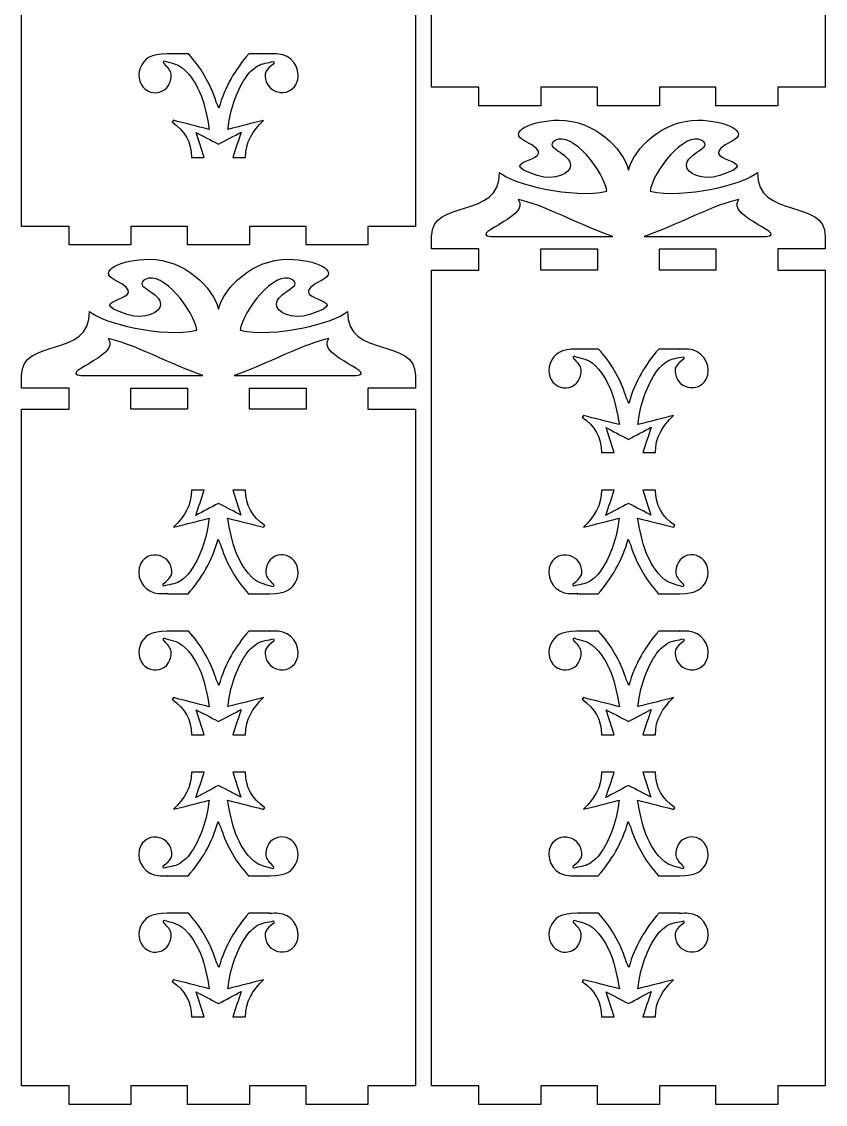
# Model space of a CAD drawing. Extents: x 4 to 934, y -398 to -4.
# Drawn here: x 668.2 to 798, y -391.5 to -216.7 of the extents above; entities that cross this region are included whole.
import ezdxf

# ---------------------------------------------------------------- set-up
doc = ezdxf.new("R2010")
doc.units = 0
doc.header["$MEASUREMENT"] = 0
doc.layers.add('LAYER_1', color=7, linetype='CONTINUOUS')

msp = doc.modelspace()

# ---------------------------------------------------------------- linework, layer by layer
at = {"layer": 'LAYER_1'}
for points in [[(752.1, -253.4), (761.23, -253.4), (761.23, -256.8), (752.1, -256.8), (752.1, -253.4)], [(780.37, -256.8), (771.24, -256.8), (771.24, -253.4), (780.37, -253.4), (780.37, -256.8)], [(685.88, -275.85), (695.02, -275.85), (695.02, -279.26), (685.88, -279.26), (685.88, -275.85)], [(714.16, -279.26), (705.02, -279.26), (705.02, -275.85), (714.16, -275.85), (714.16, -279.26)]]:
    msp.add_lwpolyline(points, dxfattribs=at)
for points, knots in [([(731.82, -24.79), (731.82, -24.79), (731.82, -22.79), (731.82, -22.79), (731.82, -16.47), (720.83, -20.17), (720.83, -12.41), (718.9, -14.34), (708.89, -16.7), (703.53, -15.47), (703.88, -12.37), (709.13, -5.68), (711.86, -7.27), (713.96, -8.47), (709.38, -9.21), (709.38, -11.31), (709.38, -12.57), (711.86, -13.86), (714.77, -12.91), (723.12, -10.18), (709.45, -10.97), (716.77, -7.36), (719.72, -5.9), (715.68, -4), (711.23, -4), (705.51, -4), (700.92, -8.52), (700.02, -12.05), (699.12, -8.52), (694.53, -4), (688.81, -4), (684.36, -4), (680.32, -5.9), (683.27, -7.36), (690.59, -10.97), (676.92, -10.18), (685.27, -12.91), (688.18, -13.86), (690.66, -12.57), (690.66, -11.31), (690.66, -9.21), (686.09, -8.47), (688.18, -7.27), (690.91, -5.68), (696.16, -12.37), (696.51, -15.47), (691.15, -16.7), (681.15, -14.34), (679.21, -12.41), (679.21, -20.17), (668.23, -16.47), (668.23, -22.79), (668.23, -22.79), (668.23, -24.79), (668.23, -24.79), (668.23, -24.79), (675.88, -24.79), (675.88, -24.79), (675.88, -24.79), (675.88, -28.2), (675.88, -28.2), (675.88, -28.2), (668.23, -28.19), (668.23, -28.19), (668.23, -28.19), (668.23, -249.75), (668.23, -249.75), (668.23, -249.75), (675.88, -249.75), (675.88, -249.75), (675.88, -249.75), (675.88, -252.74), (675.88, -252.74), (675.88, -252.74), (685.88, -252.74), (685.88, -252.74), (685.88, -252.74), (685.88, -249.75), (685.88, -249.75), (685.88, -249.75), (695.02, -249.75), (695.02, -249.75), (695.02, -249.75), (695.02, -252.74), (695.02, -252.74), (695.02, -252.74), (705.02, -252.74), (705.02, -252.74), (705.02, -252.74), (705.02, -249.75), (705.02, -249.75), (705.02, -249.75), (714.16, -249.75), (714.16, -249.75), (714.16, -249.75), (714.16, -252.74), (714.16, -252.74), (714.16, -252.74), (724.16, -252.74), (724.16, -252.74), (724.16, -252.74), (724.16, -249.75), (724.16, -249.75), (724.16, -249.75), (731.82, -249.75), (731.82, -249.75), (731.82, -249.75), (731.82, -28.19), (731.82, -28.19), (731.82, -28.19), (724.16, -28.2), (724.16, -28.2), (724.16, -28.2), (724.16, -24.79), (724.16, -24.79), (724.16, -24.79), (731.82, -24.79), (731.82, -24.79)], [0, 0, 0, 0, 1, 1, 1, 2, 2, 2, 3, 3, 3, 4, 4, 4, 5, 5, 5, 6, 6, 6, 7, 7, 7, 8, 8, 8, 9, 9, 9, 10, 10, 10, 11, 11, 11, 12, 12, 12, 13, 13, 13, 14, 14, 14, 15, 15, 15, 16, 16, 16, 17, 17, 17, 18, 18, 18, 19, 19, 19, 20, 20, 20, 21, 21, 21, 22, 22, 22, 23, 23, 23, 24, 24, 24, 25, 25, 25, 26, 26, 26, 27, 27, 27, 28, 28, 28, 29, 29, 29, 30, 30, 30, 31, 31, 31, 32, 32, 32, 33, 33, 33, 34, 34, 34, 35, 35, 35, 36, 36, 36, 37, 37, 37, 38, 38, 38, 39, 39, 39, 39]), ([(798.03, -24.79), (798.03, -24.79), (798.03, -22.79), (798.03, -22.79), (798.03, -16.47), (787.05, -20.17), (787.05, -12.41), (785.11, -14.34), (775.11, -16.7), (769.75, -15.47), (770.1, -12.37), (775.35, -5.68), (778.08, -7.27), (780.17, -8.47), (775.6, -9.21), (775.6, -11.31), (775.6, -12.57), (778.08, -13.86), (780.99, -12.91), (789.34, -10.18), (775.67, -10.97), (782.99, -7.36), (785.94, -5.9), (781.9, -4), (777.45, -4), (771.73, -4), (767.14, -8.52), (766.24, -12.05), (765.34, -8.52), (760.75, -4), (755.03, -4), (750.58, -4), (746.54, -5.9), (749.49, -7.36), (756.81, -10.97), (743.14, -10.18), (751.49, -12.91), (754.4, -13.86), (756.88, -12.57), (756.88, -11.31), (756.88, -9.21), (752.3, -8.47), (754.4, -7.27), (757.13, -5.68), (762.38, -12.37), (762.73, -15.47), (757.36, -16.7), (747.36, -14.34), (745.43, -12.41), (745.43, -20.17), (734.44, -16.47), (734.44, -22.79), (734.44, -22.79), (734.44, -24.79), (734.44, -24.79), (734.44, -24.79), (742.09, -24.79), (742.09, -24.79), (742.09, -24.79), (742.09, -28.2), (742.09, -28.2), (742.09, -28.2), (734.44, -28.19), (734.44, -28.19), (734.44, -28.19), (734.44, -227.29), (734.44, -227.29), (734.44, -227.29), (742.09, -227.29), (742.09, -227.29), (742.09, -227.29), (742.09, -230.29), (742.09, -230.29), (742.09, -230.29), (752.1, -230.29), (752.1, -230.29), (752.1, -230.29), (752.1, -227.29), (752.1, -227.29), (752.1, -227.29), (761.23, -227.29), (761.23, -227.29), (761.23, -227.29), (761.23, -230.29), (761.23, -230.29), (761.23, -230.29), (771.24, -230.29), (771.24, -230.29), (771.24, -230.29), (771.24, -227.29), (771.24, -227.29), (771.24, -227.29), (780.37, -227.29), (780.37, -227.29), (780.37, -227.29), (780.37, -230.29), (780.37, -230.29), (780.37, -230.29), (790.38, -230.29), (790.38, -230.29), (790.38, -230.29), (790.38, -227.29), (790.38, -227.29), (790.38, -227.29), (798.03, -227.29), (798.03, -227.29), (798.03, -227.29), (798.03, -28.19), (798.03, -28.19), (798.03, -28.19), (790.38, -28.2), (790.38, -28.2), (790.38, -28.2), (790.38, -24.79), (790.38, -24.79), (790.38, -24.79), (798.03, -24.79), (798.03, -24.79)], [0, 0, 0, 0, 1, 1, 1, 2, 2, 2, 3, 3, 3, 4, 4, 4, 5, 5, 5, 6, 6, 6, 7, 7, 7, 8, 8, 8, 9, 9, 9, 10, 10, 10, 11, 11, 11, 12, 12, 12, 13, 13, 13, 14, 14, 14, 15, 15, 15, 16, 16, 16, 17, 17, 17, 18, 18, 18, 19, 19, 19, 20, 20, 20, 21, 21, 21, 22, 22, 22, 23, 23, 23, 24, 24, 24, 25, 25, 25, 26, 26, 26, 27, 27, 27, 28, 28, 28, 29, 29, 29, 30, 30, 30, 31, 31, 31, 32, 32, 32, 33, 33, 33, 34, 34, 34, 35, 35, 35, 36, 36, 36, 37, 37, 37, 38, 38, 38, 39, 39, 39, 39]), ([(712.82, -226.06), (712.56, -227.23), (711.65, -228.04), (710.51, -228.12), (709.22, -228.21), (708.13, -227.51), (707.71, -226.33), (707.3, -225.15), (707.63, -224.4), (708.97, -223.49), (708.95, -223.36), (708.92, -223.24), (708.9, -223.12), (708.03, -223.35), (707.07, -223.4), (706.33, -223.84), (705.55, -224.3), (704.86, -225.04), (704.36, -225.8), (702.76, -228.26), (701.9, -230.98), (701.54, -234.08), (703.6, -233.56), (705.44, -233.09), (707.28, -232.63), (705.56, -234.31), (704.34, -236.15), (704.38, -238.62), (704.38, -238.62), (702.33, -238.62), (702.33, -238.62), (702.78, -237.26), (703.23, -235.9), (703.69, -234.52), (702.52, -235.14), (701.23, -235.83), (700.04, -236.47), (698.74, -235.79), (697.47, -235.13), (696.39, -234.58), (696.83, -235.93), (697.28, -237.28), (697.71, -238.62), (697.71, -238.62), (695.66, -238.62), (695.66, -238.62), (695.67, -236.17), (694.56, -234.3), (692.54, -232.89), (692.6, -232.8), (692.67, -232.71), (692.73, -232.62), (694.58, -233.09), (696.44, -233.56), (698.54, -234.09), (697.88, -230.25), (697.09, -226.68), (694.14, -224.13), (693.39, -223.48), (692.19, -223.36), (691.2, -222.99), (691.2, -222.99), (691.12, -223.31), (691.12, -223.31), (691.54, -223.85), (692.17, -224.34), (692.32, -224.95), (692.46, -225.57), (692.29, -226.4), (691.96, -226.97), (691.27, -228.14), (689.73, -228.47), (688.59, -227.87), (687.36, -227.21), (686.82, -225.61), (687.36, -224.2), (687.97, -222.57), (689.16, -221.9), (691.74, -221.88), (691.74, -221.88), (695.17, -221.88), (695.17, -221.88), (697.17, -224.08), (698.65, -226.6), (699.59, -229.44), (699.68, -229.74), (699.83, -230.02), (700.1, -230.67), (701, -227.13), (702.78, -224.36), (704.91, -221.88), (704.91, -221.88), (708.25, -221.88), (708.25, -221.88), (708.24, -221.89), (708.23, -221.9), (708.22, -221.9), (708.92, -221.9), (709.3, -221.88), (709.69, -221.91), (711.75, -222.03), (713.26, -224.04), (712.82, -226.06)], [0, 0, 0, 0, 1, 1, 1, 2, 2, 2, 3, 3, 3, 4, 4, 4, 5, 5, 5, 6, 6, 6, 7, 7, 7, 8, 8, 8, 9, 9, 9, 10, 10, 10, 11, 11, 11, 12, 12, 12, 13, 13, 13, 14, 14, 14, 15, 15, 15, 16, 16, 16, 17, 17, 17, 18, 18, 18, 19, 19, 19, 20, 20, 20, 21, 21, 21, 22, 22, 22, 23, 23, 23, 24, 24, 24, 25, 25, 25, 26, 26, 26, 27, 27, 27, 28, 28, 28, 29, 29, 29, 30, 30, 30, 31, 31, 31, 32, 32, 32, 33, 33, 33, 34, 34, 34, 34]), ([(798.03, -253.4), (798.03, -253.4), (798.03, -251.4), (798.03, -251.4), (798.03, -245.07), (787.05, -248.78), (787.05, -241.02), (785.11, -242.95), (775.11, -245.31), (769.74, -244.07), (770.1, -240.98), (775.35, -234.28), (778.08, -235.87), (780.18, -237.08), (775.6, -237.81), (775.6, -239.92), (775.6, -241.17), (778.08, -242.47), (780.99, -241.52), (789.34, -238.78), (775.67, -239.58), (782.99, -235.96), (785.94, -234.5), (781.9, -232.6), (777.45, -232.6), (771.73, -232.6), (767.14, -237.12), (766.24, -240.66), (765.34, -237.12), (760.75, -232.6), (755.03, -232.6), (750.58, -232.6), (746.54, -234.5), (749.49, -235.96), (756.81, -239.58), (743.14, -238.78), (751.49, -241.52), (754.39, -242.47), (756.88, -241.17), (756.88, -239.92), (756.88, -237.81), (752.3, -237.08), (754.4, -235.87), (757.13, -234.28), (762.38, -240.98), (762.73, -244.07), (757.36, -245.31), (747.36, -242.95), (745.43, -241.02), (745.43, -248.78), (734.44, -245.07), (734.44, -251.4), (734.44, -251.4), (734.44, -253.4), (734.44, -253.4), (734.44, -253.4), (742.09, -253.4), (742.09, -253.4), (742.09, -253.4), (742.09, -256.8), (742.09, -256.8), (742.09, -256.8), (734.44, -256.8), (734.44, -256.8), (734.44, -256.8), (734.44, -388.54), (734.44, -388.54), (734.44, -388.54), (742.09, -388.53), (742.09, -388.53), (742.09, -388.53), (742.09, -391.53), (742.09, -391.53), (742.09, -391.53), (752.1, -391.53), (752.1, -391.53), (752.1, -391.53), (752.1, -388.53), (752.1, -388.53), (752.1, -388.53), (761.23, -388.53), (761.23, -388.53), (761.23, -388.53), (761.23, -391.53), (761.23, -391.53), (761.23, -391.53), (771.24, -391.53), (771.24, -391.53), (771.24, -391.53), (771.24, -388.53), (771.24, -388.53), (771.24, -388.53), (780.37, -388.53), (780.37, -388.53), (780.37, -388.53), (780.37, -391.53), (780.37, -391.53), (780.37, -391.53), (790.38, -391.53), (790.38, -391.53), (790.38, -391.53), (790.38, -388.53), (790.38, -388.53), (790.38, -388.53), (798.03, -388.54), (798.03, -388.54), (798.03, -388.54), (798.03, -256.8), (798.03, -256.8), (798.03, -256.8), (790.38, -256.8), (790.38, -256.8), (790.38, -256.8), (790.38, -253.4), (790.38, -253.4), (790.38, -253.4), (798.03, -253.4), (798.03, -253.4)], [0, 0, 0, 0, 1, 1, 1, 2, 2, 2, 3, 3, 3, 4, 4, 4, 5, 5, 5, 6, 6, 6, 7, 7, 7, 8, 8, 8, 9, 9, 9, 10, 10, 10, 11, 11, 11, 12, 12, 12, 13, 13, 13, 14, 14, 14, 15, 15, 15, 16, 16, 16, 17, 17, 17, 18, 18, 18, 19, 19, 19, 20, 20, 20, 21, 21, 21, 22, 22, 22, 23, 23, 23, 24, 24, 24, 25, 25, 25, 26, 26, 26, 27, 27, 27, 28, 28, 28, 29, 29, 29, 30, 30, 30, 31, 31, 31, 32, 32, 32, 33, 33, 33, 34, 34, 34, 35, 35, 35, 36, 36, 36, 37, 37, 37, 38, 38, 38, 39, 39, 39, 39]), ([(744.96, -251.4), (738.84, -251.4), (750.78, -248.25), (748.43, -245.42), (751.72, -245.94), (759.05, -249.79), (763.71, -251.4), (763.71, -251.4), (744.96, -251.4), (744.96, -251.4)], [0, 0, 0, 0, 1, 1, 1, 2, 2, 2, 3, 3, 3, 3]), ([(784.05, -245.42), (781.7, -248.25), (793.63, -251.4), (787.52, -251.4), (787.52, -251.4), (768.76, -251.4), (768.76, -251.4), (773.43, -249.79), (780.76, -245.94), (784.05, -245.42)], [0, 0, 0, 0, 1, 1, 1, 2, 2, 2, 3, 3, 3, 3]), ([(731.82, -275.85), (731.82, -275.85), (731.82, -273.85), (731.82, -273.85), (731.82, -267.53), (720.83, -271.23), (720.83, -263.47), (718.9, -265.4), (708.9, -267.76), (703.53, -266.52), (703.88, -263.43), (709.13, -256.74), (711.86, -258.33), (713.96, -259.53), (709.38, -260.27), (709.38, -262.37), (709.38, -263.63), (711.86, -264.92), (714.77, -263.97), (723.12, -261.24), (709.45, -262.03), (716.77, -258.41), (719.72, -256.96), (715.68, -255.06), (711.23, -255.06), (705.51, -255.06), (700.92, -259.58), (700.02, -263.11), (699.12, -259.58), (694.53, -255.06), (688.81, -255.06), (684.36, -255.06), (680.32, -256.96), (683.27, -258.41), (690.59, -262.03), (676.92, -261.24), (685.27, -263.97), (688.18, -264.92), (690.66, -263.63), (690.66, -262.37), (690.66, -260.27), (686.08, -259.53), (688.18, -258.33), (690.91, -256.74), (696.16, -263.43), (696.51, -266.52), (691.15, -267.76), (681.15, -265.4), (679.21, -263.47), (679.21, -271.23), (668.23, -267.53), (668.23, -273.85), (668.23, -273.85), (668.23, -275.85), (668.23, -275.85), (668.23, -275.85), (675.88, -275.85), (675.88, -275.85), (675.88, -275.85), (675.88, -279.26), (675.88, -279.26), (675.88, -279.26), (668.23, -279.25), (668.23, -279.25), (668.23, -279.25), (668.23, -388.54), (668.23, -388.54), (668.23, -388.54), (675.88, -388.53), (675.88, -388.53), (675.88, -388.53), (675.88, -391.53), (675.88, -391.53), (675.88, -391.53), (685.88, -391.53), (685.88, -391.53), (685.88, -391.53), (685.88, -388.53), (685.88, -388.53), (685.88, -388.53), (695.02, -388.53), (695.02, -388.53), (695.02, -388.53), (695.02, -391.53), (695.02, -391.53), (695.02, -391.53), (705.02, -391.53), (705.02, -391.53), (705.02, -391.53), (705.02, -388.53), (705.02, -388.53), (705.02, -388.53), (714.16, -388.53), (714.16, -388.53), (714.16, -388.53), (714.16, -391.53), (714.16, -391.53), (714.16, -391.53), (724.16, -391.53), (724.16, -391.53), (724.16, -391.53), (724.16, -388.53), (724.16, -388.53), (724.16, -388.53), (731.82, -388.54), (731.82, -388.54), (731.82, -388.54), (731.82, -279.25), (731.82, -279.25), (731.82, -279.25), (724.16, -279.26), (724.16, -279.26), (724.16, -279.26), (724.16, -275.85), (724.16, -275.85), (724.16, -275.85), (731.82, -275.85), (731.82, -275.85)], [0, 0, 0, 0, 1, 1, 1, 2, 2, 2, 3, 3, 3, 4, 4, 4, 5, 5, 5, 6, 6, 6, 7, 7, 7, 8, 8, 8, 9, 9, 9, 10, 10, 10, 11, 11, 11, 12, 12, 12, 13, 13, 13, 14, 14, 14, 15, 15, 15, 16, 16, 16, 17, 17, 17, 18, 18, 18, 19, 19, 19, 20, 20, 20, 21, 21, 21, 22, 22, 22, 23, 23, 23, 24, 24, 24, 25, 25, 25, 26, 26, 26, 27, 27, 27, 28, 28, 28, 29, 29, 29, 30, 30, 30, 31, 31, 31, 32, 32, 32, 33, 33, 33, 34, 34, 34, 35, 35, 35, 36, 36, 36, 37, 37, 37, 38, 38, 38, 39, 39, 39, 39]), ([(678.74, -273.85), (672.63, -273.85), (684.56, -270.7), (682.21, -267.88), (685.5, -268.4), (692.83, -272.24), (697.5, -273.85), (697.5, -273.85), (678.74, -273.85), (678.74, -273.85)], [0, 0, 0, 0, 1, 1, 1, 2, 2, 2, 3, 3, 3, 3]), ([(717.83, -267.88), (715.48, -270.7), (727.42, -273.85), (721.3, -273.85), (721.3, -273.85), (702.55, -273.85), (702.55, -273.85), (707.21, -272.24), (714.54, -268.4), (717.83, -267.88)], [0, 0, 0, 0, 1, 1, 1, 2, 2, 2, 3, 3, 3, 3]), ([(779.04, -273.73), (778.77, -274.9), (777.86, -275.71), (776.72, -275.79), (775.44, -275.88), (774.35, -275.18), (773.93, -274), (773.51, -272.82), (773.85, -272.07), (775.19, -271.16), (775.17, -271.04), (775.14, -270.92), (775.12, -270.79), (774.25, -271.01), (773.28, -271.07), (772.54, -271.51), (771.77, -271.97), (771.08, -272.71), (770.58, -273.47), (768.98, -275.93), (768.12, -278.65), (767.76, -281.75), (769.81, -281.23), (771.66, -280.76), (773.49, -280.3), (771.77, -281.98), (770.55, -283.82), (770.6, -286.29), (770.6, -286.29), (768.55, -286.29), (768.55, -286.29), (769, -284.93), (769.45, -283.57), (769.9, -282.19), (768.74, -282.81), (767.45, -283.5), (766.25, -284.14), (764.95, -283.46), (763.68, -282.8), (762.61, -282.25), (763.05, -283.6), (763.49, -284.95), (763.93, -286.29), (763.93, -286.29), (761.88, -286.29), (761.88, -286.29), (761.89, -283.84), (760.77, -281.97), (758.75, -280.56), (758.82, -280.47), (758.89, -280.38), (758.95, -280.29), (760.8, -280.76), (762.65, -281.23), (764.76, -281.76), (764.09, -277.92), (763.31, -274.36), (760.36, -271.8), (759.61, -271.15), (758.41, -271.03), (757.42, -270.66), (757.39, -270.77), (757.36, -270.87), (757.33, -270.98), (757.75, -271.52), (758.39, -272.01), (758.54, -272.62), (758.68, -273.24), (758.51, -274.07), (758.18, -274.63), (757.49, -275.81), (755.94, -276.14), (754.8, -275.54), (753.57, -274.88), (753.04, -273.28), (753.57, -271.87), (754.19, -270.24), (755.38, -269.57), (757.96, -269.55), (757.96, -269.55), (761.39, -269.55), (761.39, -269.55), (763.39, -271.74), (764.87, -274.27), (765.8, -277.11), (765.9, -277.41), (766.04, -277.69), (766.31, -278.33), (767.22, -274.8), (769, -272.03), (771.12, -269.55), (771.12, -269.55), (774.47, -269.55), (774.47, -269.55), (774.46, -269.56), (774.45, -269.56), (774.44, -269.57), (775.13, -269.57), (775.52, -269.55), (775.91, -269.57), (777.97, -269.7), (779.48, -271.71), (779.04, -273.73)], [0, 0, 0, 0, 1, 1, 1, 2, 2, 2, 3, 3, 3, 4, 4, 4, 5, 5, 5, 6, 6, 6, 7, 7, 7, 8, 8, 8, 9, 9, 9, 10, 10, 10, 11, 11, 11, 12, 12, 12, 13, 13, 13, 14, 14, 14, 15, 15, 15, 16, 16, 16, 17, 17, 17, 18, 18, 18, 19, 19, 19, 20, 20, 20, 21, 21, 21, 22, 22, 22, 23, 23, 23, 24, 24, 24, 25, 25, 25, 26, 26, 26, 27, 27, 27, 28, 28, 28, 29, 29, 29, 30, 30, 30, 31, 31, 31, 32, 32, 32, 33, 33, 33, 34, 34, 34, 34]), ([(700, -294.48), (701.31, -295.16), (702.58, -295.82), (703.65, -296.37), (703.2, -295.02), (702.77, -293.67), (702.33, -292.33), (702.33, -292.33), (704.38, -292.33), (704.38, -292.33), (704.37, -294.78), (705.49, -296.65), (707.5, -298.06), (707.44, -298.15), (707.37, -298.24), (707.31, -298.33), (705.46, -297.86), (703.61, -297.4), (701.5, -296.86), (702.17, -300.7), (702.95, -304.27), (705.9, -306.82), (706.65, -307.47), (707.85, -307.59), (708.84, -307.96), (708.87, -307.85), (708.9, -307.75), (708.93, -307.64), (708.51, -307.1), (707.87, -306.61), (707.72, -306), (707.58, -305.39), (707.75, -304.55), (708.08, -303.99), (708.77, -302.81), (710.31, -302.48), (711.46, -303.09), (712.69, -303.74), (713.22, -305.34), (712.69, -306.75), (712.07, -308.38), (710.88, -309.05), (708.3, -309.07), (708.3, -309.07), (704.87, -309.07), (704.87, -309.07), (702.87, -306.87), (701.39, -304.36), (700.46, -301.51), (700.36, -301.21), (700.22, -300.93), (699.94, -300.28), (699.04, -303.82), (697.26, -306.59), (695.13, -309.07), (695.13, -309.07), (691.79, -309.07), (691.79, -309.07), (691.8, -309.06), (691.81, -309.05), (691.82, -309.05), (691.13, -309.05), (690.74, -309.07), (690.35, -309.04), (688.29, -308.92), (686.78, -306.91), (687.22, -304.9), (687.48, -303.72), (688.39, -302.91), (689.53, -302.83), (690.82, -302.74), (691.91, -303.44), (692.33, -304.62), (692.75, -305.8), (692.41, -306.55), (691.07, -307.46), (691.09, -307.59), (691.12, -307.71), (691.14, -307.83), (692.01, -307.6), (692.97, -307.55), (693.72, -307.11), (694.49, -306.66), (695.18, -305.92), (695.68, -305.15), (697.28, -302.69), (698.14, -299.97), (698.5, -296.87), (696.44, -297.4), (694.6, -297.86), (692.77, -298.32), (694.49, -296.64), (695.7, -294.8), (695.66, -292.33), (695.66, -292.33), (697.71, -292.33), (697.71, -292.33), (697.26, -293.69), (696.81, -295.05), (696.36, -296.43), (697.52, -295.81), (698.81, -295.12), (700, -294.48)], [0, 0, 0, 0, 1, 1, 1, 2, 2, 2, 3, 3, 3, 4, 4, 4, 5, 5, 5, 6, 6, 6, 7, 7, 7, 8, 8, 8, 9, 9, 9, 10, 10, 10, 11, 11, 11, 12, 12, 12, 13, 13, 13, 14, 14, 14, 15, 15, 15, 16, 16, 16, 17, 17, 17, 18, 18, 18, 19, 19, 19, 20, 20, 20, 21, 21, 21, 22, 22, 22, 23, 23, 23, 24, 24, 24, 25, 25, 25, 26, 26, 26, 27, 27, 27, 28, 28, 28, 29, 29, 29, 30, 30, 30, 31, 31, 31, 32, 32, 32, 33, 33, 33, 34, 34, 34, 34]), ([(757.36, -307.83), (758.23, -307.6), (759.19, -307.55), (759.93, -307.11), (760.71, -306.66), (761.4, -305.91), (761.9, -305.15), (763.5, -302.69), (764.36, -299.97), (764.71, -296.87), (762.66, -297.4), (760.82, -297.86), (758.98, -298.32), (760.7, -296.64), (761.92, -294.8), (761.88, -292.33), (761.88, -292.33), (763.93, -292.33), (763.93, -292.33), (763.48, -293.69), (763.03, -295.05), (762.57, -296.43), (763.74, -295.81), (765.03, -295.12), (766.22, -294.48), (767.53, -295.16), (768.79, -295.82), (769.87, -296.37), (769.43, -295.02), (768.98, -293.67), (768.55, -292.33), (768.55, -292.33), (770.6, -292.33), (770.6, -292.33), (770.59, -294.78), (771.71, -296.65), (773.72, -298.06), (773.66, -298.15), (773.59, -298.24), (773.53, -298.33), (771.68, -297.86), (769.82, -297.4), (767.72, -296.86), (768.39, -300.7), (769.17, -304.27), (772.12, -306.82), (772.87, -307.47), (774.07, -307.59), (775.06, -307.96), (775.09, -307.85), (775.12, -307.75), (775.14, -307.64), (774.72, -307.1), (774.09, -306.61), (773.94, -306), (773.8, -305.39), (773.97, -304.55), (774.3, -303.99), (774.99, -302.81), (776.53, -302.48), (777.67, -303.09), (778.91, -303.74), (779.44, -305.34), (778.91, -306.75), (778.29, -308.38), (777.1, -309.05), (774.52, -309.07), (774.52, -309.07), (771.09, -309.07), (771.09, -309.07), (769.09, -306.87), (767.61, -304.36), (766.67, -301.51), (766.58, -301.21), (766.43, -300.93), (766.16, -300.28), (765.26, -303.82), (763.48, -306.59), (761.35, -309.07), (761.35, -309.07), (758.01, -309.07), (758.01, -309.07), (758.02, -309.06), (758.03, -309.05), (758.04, -309.05), (757.34, -309.05), (756.96, -309.07), (756.57, -309.04), (754.51, -308.92), (753, -306.91), (753.44, -304.9), (753.7, -303.72), (754.61, -302.91), (755.75, -302.83), (757.04, -302.74), (758.13, -303.44), (758.55, -304.62), (758.96, -305.8), (758.63, -306.55), (757.29, -307.46), (757.31, -307.59), (757.34, -307.71), (757.36, -307.83)], [0, 0, 0, 0, 1, 1, 1, 2, 2, 2, 3, 3, 3, 4, 4, 4, 5, 5, 5, 6, 6, 6, 7, 7, 7, 8, 8, 8, 9, 9, 9, 10, 10, 10, 11, 11, 11, 12, 12, 12, 13, 13, 13, 14, 14, 14, 15, 15, 15, 16, 16, 16, 17, 17, 17, 18, 18, 18, 19, 19, 19, 20, 20, 20, 21, 21, 21, 22, 22, 22, 23, 23, 23, 24, 24, 24, 25, 25, 25, 26, 26, 26, 27, 27, 27, 28, 28, 28, 29, 29, 29, 30, 30, 30, 31, 31, 31, 32, 32, 32, 33, 33, 33, 34, 34, 34, 34]), ([(712.82, -319.28), (712.56, -320.46), (711.65, -321.27), (710.51, -321.35), (709.22, -321.44), (708.13, -320.74), (707.71, -319.56), (707.3, -318.38), (707.63, -317.63), (708.97, -316.71), (708.95, -316.59), (708.92, -316.47), (708.9, -316.35), (708.03, -316.58), (707.06, -316.63), (706.33, -317.07), (705.55, -317.53), (704.86, -318.27), (704.36, -319.03), (702.76, -321.49), (701.9, -324.21), (701.54, -327.3), (703.6, -326.79), (705.43, -326.32), (707.28, -325.85), (705.55, -327.54), (704.34, -329.38), (704.38, -331.85), (704.38, -331.85), (702.33, -331.85), (702.33, -331.85), (702.78, -330.49), (703.23, -329.13), (703.69, -327.75), (702.52, -328.37), (701.23, -329.06), (700.04, -329.7), (698.73, -329.02), (697.47, -328.36), (696.39, -327.8), (696.83, -329.16), (697.28, -330.5), (697.71, -331.85), (697.71, -331.85), (695.66, -331.85), (695.66, -331.85), (695.67, -329.4), (694.56, -327.53), (692.54, -326.12), (692.6, -326.03), (692.67, -325.94), (692.73, -325.85), (694.58, -326.32), (696.44, -326.79), (698.54, -327.32), (697.87, -323.48), (697.09, -319.91), (694.14, -317.36), (693.39, -316.71), (692.19, -316.59), (691.2, -316.22), (691.17, -316.33), (691.14, -316.43), (691.12, -316.54), (691.54, -317.08), (692.17, -317.57), (692.32, -318.17), (692.46, -318.8), (692.29, -319.63), (691.96, -320.2), (691.27, -321.37), (689.73, -321.7), (688.59, -321.09), (687.35, -320.44), (686.82, -318.84), (687.35, -317.43), (687.97, -315.8), (689.16, -315.13), (691.74, -315.11), (691.74, -315.11), (695.17, -315.11), (695.17, -315.11), (697.17, -317.31), (698.65, -319.83), (699.58, -322.67), (699.68, -322.97), (699.83, -323.25), (700.1, -323.9), (701, -320.36), (702.78, -317.59), (704.91, -315.11), (704.91, -315.11), (708.25, -315.11), (708.25, -315.11), (708.24, -315.12), (708.23, -315.12), (708.22, -315.13), (708.92, -315.13), (709.3, -315.11), (709.69, -315.13), (711.75, -315.26), (713.26, -317.27), (712.82, -319.28)], [0, 0, 0, 0, 1, 1, 1, 2, 2, 2, 3, 3, 3, 4, 4, 4, 5, 5, 5, 6, 6, 6, 7, 7, 7, 8, 8, 8, 9, 9, 9, 10, 10, 10, 11, 11, 11, 12, 12, 12, 13, 13, 13, 14, 14, 14, 15, 15, 15, 16, 16, 16, 17, 17, 17, 18, 18, 18, 19, 19, 19, 20, 20, 20, 21, 21, 21, 22, 22, 22, 23, 23, 23, 24, 24, 24, 25, 25, 25, 26, 26, 26, 27, 27, 27, 28, 28, 28, 29, 29, 29, 30, 30, 30, 31, 31, 31, 32, 32, 32, 33, 33, 33, 34, 34, 34, 34]), ([(779.04, -319.28), (778.77, -320.46), (777.86, -321.27), (776.72, -321.35), (775.44, -321.44), (774.35, -320.74), (773.93, -319.56), (773.51, -318.38), (773.85, -317.63), (775.19, -316.71), (775.17, -316.59), (775.14, -316.47), (775.12, -316.35), (774.25, -316.58), (773.28, -316.63), (772.54, -317.07), (771.77, -317.52), (771.08, -318.27), (770.58, -319.03), (768.98, -321.49), (768.12, -324.21), (767.76, -327.3), (769.81, -326.78), (771.66, -326.32), (773.49, -325.85), (771.77, -327.54), (770.55, -329.38), (770.6, -331.85), (770.6, -331.85), (768.55, -331.85), (768.55, -331.85), (769, -330.49), (769.45, -329.13), (769.9, -327.75), (768.74, -328.37), (767.45, -329.06), (766.25, -329.7), (764.95, -329.02), (763.68, -328.36), (762.61, -327.8), (763.05, -329.16), (763.49, -330.5), (763.93, -331.85), (763.93, -331.85), (761.88, -331.85), (761.88, -331.85), (761.89, -329.4), (760.77, -327.53), (758.75, -326.12), (758.82, -326.03), (758.89, -325.94), (758.95, -325.85), (760.8, -326.32), (762.65, -326.78), (764.76, -327.32), (764.09, -323.48), (763.31, -319.91), (760.36, -317.36), (759.61, -316.71), (758.41, -316.59), (757.42, -316.22), (757.39, -316.33), (757.36, -316.43), (757.33, -316.54), (757.75, -317.08), (758.39, -317.57), (758.54, -318.17), (758.68, -318.8), (758.51, -319.63), (758.18, -320.2), (757.49, -321.37), (755.94, -321.7), (754.8, -321.09), (753.57, -320.44), (753.04, -318.84), (753.57, -317.43), (754.19, -315.8), (755.38, -315.13), (757.96, -315.11), (757.96, -315.11), (761.39, -315.11), (761.39, -315.11), (763.39, -317.31), (764.87, -319.83), (765.8, -322.67), (765.9, -322.97), (766.04, -323.25), (766.31, -323.9), (767.22, -320.36), (769, -317.59), (771.12, -315.11), (771.12, -315.11), (774.47, -315.11), (774.47, -315.11), (774.46, -315.11), (774.45, -315.12), (774.44, -315.13), (775.13, -315.13), (775.52, -315.11), (775.91, -315.13), (777.97, -315.26), (779.48, -317.27), (779.04, -319.28)], [0, 0, 0, 0, 1, 1, 1, 2, 2, 2, 3, 3, 3, 4, 4, 4, 5, 5, 5, 6, 6, 6, 7, 7, 7, 8, 8, 8, 9, 9, 9, 10, 10, 10, 11, 11, 11, 12, 12, 12, 13, 13, 13, 14, 14, 14, 15, 15, 15, 16, 16, 16, 17, 17, 17, 18, 18, 18, 19, 19, 19, 20, 20, 20, 21, 21, 21, 22, 22, 22, 23, 23, 23, 24, 24, 24, 25, 25, 25, 26, 26, 26, 27, 27, 27, 28, 28, 28, 29, 29, 29, 30, 30, 30, 31, 31, 31, 32, 32, 32, 33, 33, 33, 34, 34, 34, 34]), ([(691.14, -353.39), (692.01, -353.16), (692.97, -353.11), (693.72, -352.67), (694.49, -352.21), (695.18, -351.47), (695.68, -350.71), (697.28, -348.25), (698.14, -345.52), (698.5, -342.43), (696.44, -342.95), (694.6, -343.42), (692.77, -343.88), (694.49, -342.19), (695.7, -340.36), (695.66, -337.89), (695.66, -337.89), (697.71, -337.89), (697.71, -337.89), (697.26, -339.25), (696.81, -340.61), (696.36, -341.99), (697.52, -341.37), (698.81, -340.68), (700, -340.04), (701.31, -340.72), (702.58, -341.38), (703.65, -341.93), (703.2, -340.58), (702.77, -339.23), (702.33, -337.89), (702.33, -337.89), (704.38, -337.89), (704.38, -337.89), (704.37, -340.34), (705.49, -342.21), (707.5, -343.62), (707.44, -343.71), (707.37, -343.8), (707.31, -343.89), (705.46, -343.42), (703.61, -342.95), (701.5, -342.42), (702.17, -346.26), (702.95, -349.82), (705.9, -352.38), (706.65, -353.03), (707.85, -353.15), (708.84, -353.52), (708.84, -353.52), (708.93, -353.2), (708.93, -353.2), (708.51, -352.66), (707.87, -352.17), (707.72, -351.56), (707.58, -350.94), (707.75, -350.11), (708.08, -349.54), (708.77, -348.37), (710.31, -348.04), (711.46, -348.64), (712.69, -349.3), (713.22, -350.89), (712.69, -352.31), (712.07, -353.94), (710.88, -354.61), (708.3, -354.63), (708.3, -354.63), (704.87, -354.63), (704.87, -354.63), (702.87, -352.43), (701.39, -349.91), (700.46, -347.07), (700.36, -346.77), (700.22, -346.48), (699.94, -345.84), (699.04, -349.38), (697.26, -352.15), (695.13, -354.63), (695.13, -354.63), (691.79, -354.63), (691.79, -354.63), (691.8, -354.62), (691.81, -354.61), (691.82, -354.61), (691.13, -354.61), (690.74, -354.63), (690.35, -354.6), (688.29, -354.48), (686.78, -352.46), (687.22, -350.45), (687.48, -349.28), (688.39, -348.47), (689.53, -348.39), (690.82, -348.3), (691.91, -349), (692.33, -350.18), (692.75, -351.36), (692.41, -352.1), (691.07, -353.02), (691.09, -353.14), (691.12, -353.26), (691.14, -353.39)], [0, 0, 0, 0, 1, 1, 1, 2, 2, 2, 3, 3, 3, 4, 4, 4, 5, 5, 5, 6, 6, 6, 7, 7, 7, 8, 8, 8, 9, 9, 9, 10, 10, 10, 11, 11, 11, 12, 12, 12, 13, 13, 13, 14, 14, 14, 15, 15, 15, 16, 16, 16, 17, 17, 17, 18, 18, 18, 19, 19, 19, 20, 20, 20, 21, 21, 21, 22, 22, 22, 23, 23, 23, 24, 24, 24, 25, 25, 25, 26, 26, 26, 27, 27, 27, 28, 28, 28, 29, 29, 29, 30, 30, 30, 31, 31, 31, 32, 32, 32, 33, 33, 33, 34, 34, 34, 34]), ([(753.44, -350.45), (753.7, -349.28), (754.61, -348.47), (755.75, -348.39), (757.04, -348.3), (758.13, -349), (758.55, -350.18), (758.96, -351.36), (758.63, -352.1), (757.29, -353.02), (757.31, -353.14), (757.34, -353.26), (757.36, -353.39), (758.23, -353.16), (759.19, -353.11), (759.93, -352.67), (760.71, -352.21), (761.4, -351.47), (761.9, -350.71), (763.5, -348.25), (764.36, -345.52), (764.71, -342.43), (762.66, -342.95), (760.82, -343.42), (758.98, -343.88), (760.7, -342.19), (761.92, -340.36), (761.88, -337.89), (761.88, -337.89), (763.93, -337.89), (763.93, -337.89), (763.48, -339.25), (763.03, -340.61), (762.57, -341.99), (763.74, -341.37), (765.03, -340.68), (766.22, -340.04), (767.53, -340.72), (768.79, -341.38), (769.87, -341.93), (769.43, -340.57), (768.98, -339.23), (768.55, -337.89), (768.55, -337.89), (770.6, -337.89), (770.6, -337.89), (770.59, -340.34), (771.71, -342.21), (773.72, -343.62), (773.66, -343.71), (773.59, -343.8), (773.53, -343.89), (771.68, -343.42), (769.82, -342.95), (767.72, -342.42), (768.39, -346.26), (769.17, -349.82), (772.12, -352.38), (772.87, -353.03), (774.07, -353.15), (775.06, -353.52), (775.06, -353.52), (775.14, -353.2), (775.14, -353.2), (774.72, -352.66), (774.09, -352.17), (773.94, -351.56), (773.8, -350.94), (773.97, -350.11), (774.3, -349.54), (774.99, -348.37), (776.53, -348.04), (777.67, -348.64), (778.91, -349.3), (779.44, -350.89), (778.91, -352.31), (778.29, -353.94), (777.1, -354.61), (774.52, -354.63), (774.52, -354.63), (771.09, -354.63), (771.09, -354.63), (769.09, -352.43), (767.61, -349.91), (766.67, -347.07), (766.58, -346.77), (766.43, -346.48), (766.16, -345.84), (765.26, -349.38), (763.48, -352.15), (761.35, -354.63), (761.35, -354.63), (758.01, -354.63), (758.01, -354.63), (758.02, -354.62), (758.03, -354.61), (758.04, -354.61), (757.34, -354.61), (756.96, -354.63), (756.57, -354.6), (754.51, -354.48), (753, -352.46), (753.44, -350.45)], [0, 0, 0, 0, 1, 1, 1, 2, 2, 2, 3, 3, 3, 4, 4, 4, 5, 5, 5, 6, 6, 6, 7, 7, 7, 8, 8, 8, 9, 9, 9, 10, 10, 10, 11, 11, 11, 12, 12, 12, 13, 13, 13, 14, 14, 14, 15, 15, 15, 16, 16, 16, 17, 17, 17, 18, 18, 18, 19, 19, 19, 20, 20, 20, 21, 21, 21, 22, 22, 22, 23, 23, 23, 24, 24, 24, 25, 25, 25, 26, 26, 26, 27, 27, 27, 28, 28, 28, 29, 29, 29, 30, 30, 30, 31, 31, 31, 32, 32, 32, 33, 33, 33, 34, 34, 34, 34]), ([(712.82, -364.84), (712.56, -366.01), (711.65, -366.83), (710.51, -366.91), (709.22, -367), (708.13, -366.3), (707.71, -365.12), (707.3, -363.94), (707.63, -363.19), (708.97, -362.27), (708.95, -362.15), (708.92, -362.03), (708.9, -361.91), (708.03, -362.13), (707.06, -362.19), (706.33, -362.62), (705.55, -363.08), (704.86, -363.82), (704.36, -364.59), (702.76, -367.04), (701.9, -369.77), (701.54, -372.87), (703.6, -372.34), (705.43, -371.88), (707.28, -371.42), (705.55, -373.1), (704.34, -374.94), (704.38, -377.41), (704.38, -377.41), (702.33, -377.41), (702.33, -377.41), (702.78, -376.05), (703.23, -374.69), (703.69, -373.31), (702.52, -373.93), (701.23, -374.62), (700.04, -375.26), (698.73, -374.58), (697.47, -373.92), (696.39, -373.37), (696.83, -374.72), (697.28, -376.06), (697.71, -377.41), (697.71, -377.41), (695.66, -377.41), (695.66, -377.41), (695.67, -374.96), (694.56, -373.09), (692.54, -371.68), (692.6, -371.59), (692.67, -371.5), (692.73, -371.4), (694.58, -371.87), (696.44, -372.34), (698.54, -372.88), (697.87, -369.04), (697.09, -365.47), (694.14, -362.92), (693.39, -362.27), (692.19, -362.14), (691.2, -361.78), (691.2, -361.78), (691.12, -362.1), (691.12, -362.1), (691.54, -362.64), (692.17, -363.13), (692.32, -363.73), (692.46, -364.36), (692.29, -365.19), (691.96, -365.75), (691.27, -366.93), (689.73, -367.26), (688.59, -366.65), (687.35, -366), (686.82, -364.4), (687.35, -362.98), (687.97, -361.36), (689.16, -360.68), (691.74, -360.67), (691.74, -360.67), (695.17, -360.67), (695.17, -360.67), (697.17, -362.86), (698.65, -365.38), (699.58, -368.23), (699.68, -368.53), (699.83, -368.81), (700.1, -369.45), (701, -365.92), (702.78, -363.15), (704.91, -360.67), (704.91, -360.67), (708.25, -360.67), (708.25, -360.67), (708.24, -360.68), (708.23, -360.68), (708.22, -360.69), (708.92, -360.69), (709.3, -360.67), (709.69, -360.69), (711.75, -360.82), (713.26, -362.83), (712.82, -364.84)], [0, 0, 0, 0, 1, 1, 1, 2, 2, 2, 3, 3, 3, 4, 4, 4, 5, 5, 5, 6, 6, 6, 7, 7, 7, 8, 8, 8, 9, 9, 9, 10, 10, 10, 11, 11, 11, 12, 12, 12, 13, 13, 13, 14, 14, 14, 15, 15, 15, 16, 16, 16, 17, 17, 17, 18, 18, 18, 19, 19, 19, 20, 20, 20, 21, 21, 21, 22, 22, 22, 23, 23, 23, 24, 24, 24, 25, 25, 25, 26, 26, 26, 27, 27, 27, 28, 28, 28, 29, 29, 29, 30, 30, 30, 31, 31, 31, 32, 32, 32, 33, 33, 33, 34, 34, 34, 34]), ([(779.04, -364.84), (778.77, -366.01), (777.86, -366.83), (776.72, -366.91), (775.44, -367), (774.35, -366.3), (773.93, -365.12), (773.51, -363.94), (773.85, -363.19), (775.19, -362.27), (775.17, -362.15), (775.14, -362.03), (775.12, -361.91), (774.25, -362.13), (773.28, -362.19), (772.54, -362.62), (771.77, -363.08), (771.08, -363.82), (770.58, -364.59), (768.98, -367.04), (768.12, -369.77), (767.76, -372.87), (769.81, -372.34), (771.66, -371.88), (773.49, -371.41), (771.77, -373.1), (770.55, -374.94), (770.6, -377.41), (770.6, -377.41), (768.55, -377.41), (768.55, -377.41), (769, -376.05), (769.45, -374.69), (769.9, -373.31), (768.74, -373.93), (767.45, -374.62), (766.25, -375.26), (764.95, -374.58), (763.68, -373.92), (762.61, -373.37), (763.05, -374.72), (763.49, -376.06), (763.93, -377.41), (763.93, -377.41), (761.88, -377.41), (761.88, -377.41), (761.89, -374.96), (760.77, -373.09), (758.75, -371.68), (758.82, -371.59), (758.89, -371.5), (758.95, -371.4), (760.8, -371.87), (762.65, -372.34), (764.76, -372.88), (764.09, -369.04), (763.31, -365.47), (760.36, -362.92), (759.61, -362.27), (758.41, -362.14), (757.42, -361.78), (757.42, -361.78), (757.33, -362.1), (757.33, -362.1), (757.75, -362.64), (758.39, -363.13), (758.54, -363.73), (758.68, -364.36), (758.51, -365.19), (758.18, -365.75), (757.49, -366.93), (755.94, -367.26), (754.8, -366.65), (753.57, -366), (753.04, -364.4), (753.57, -362.98), (754.19, -361.36), (755.38, -360.68), (757.96, -360.67), (757.96, -360.67), (761.39, -360.67), (761.39, -360.67), (763.39, -362.86), (764.87, -365.38), (765.8, -368.23), (765.9, -368.53), (766.04, -368.81), (766.31, -369.45), (767.22, -365.92), (769, -363.15), (771.12, -360.67), (771.12, -360.67), (774.47, -360.67), (774.47, -360.67), (774.46, -360.68), (774.45, -360.68), (774.44, -360.69), (775.13, -360.69), (775.52, -360.67), (775.91, -360.69), (777.97, -360.82), (779.48, -362.83), (779.04, -364.84)], [0, 0, 0, 0, 1, 1, 1, 2, 2, 2, 3, 3, 3, 4, 4, 4, 5, 5, 5, 6, 6, 6, 7, 7, 7, 8, 8, 8, 9, 9, 9, 10, 10, 10, 11, 11, 11, 12, 12, 12, 13, 13, 13, 14, 14, 14, 15, 15, 15, 16, 16, 16, 17, 17, 17, 18, 18, 18, 19, 19, 19, 20, 20, 20, 21, 21, 21, 22, 22, 22, 23, 23, 23, 24, 24, 24, 25, 25, 25, 26, 26, 26, 27, 27, 27, 28, 28, 28, 29, 29, 29, 30, 30, 30, 31, 31, 31, 32, 32, 32, 33, 33, 33, 34, 34, 34, 34])]:
    msp.add_open_spline(points, degree=3, knots=knots, dxfattribs=at)

doc.saveas('drawing.dxf')
